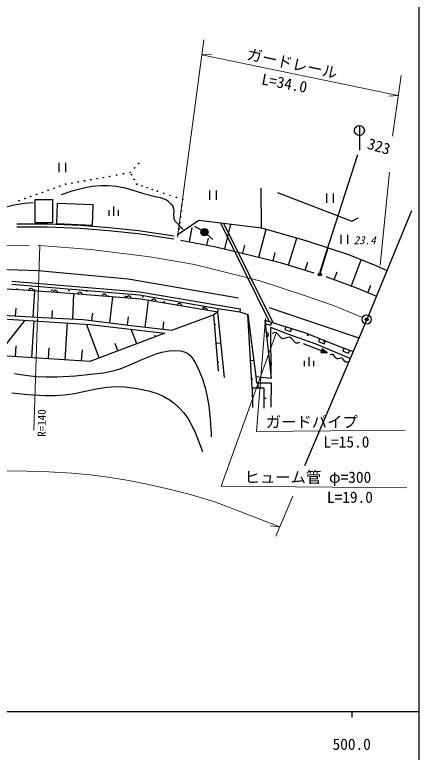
# Model space of a CAD drawing. Units: millimetres, scale not verified. Extents: x 40000 to 680000, y 20000 to 380000.
# Drawn here: x 513137 to 579000, y 198357 to 318501 of the extents above; entities that cross this region are included whole.
import ezdxf
from ezdxf.enums import TextEntityAlignment as Align

# ---------------------------------------------------------------- set-up
doc = ezdxf.new("R2010")
doc.units = ezdxf.units.MM
doc.header["$LTSCALE"] = 1000
doc.header["$PDMODE"] = 32
doc.header["$PDSIZE"] = 500
doc.linetypes.add('CHAIN', pattern=[18.5, 12, -1.5, 3.5, -1.5])
for name, color, linetype, lineweight in [('M-BGD', 7, 'Continuous', 25), ('M-BMK', 2, 'CHAIN', 13), ('M-BMK-OTRS', 5, 'Continuous', 25), ('M-BMK-SRVR', 3, 'Continuous', 25), ('M-STR-HTXT', 7, 'Continuous', 13), ('M-STR-STRC', 7, 'Continuous', 25), ('M-TTL-BAND', 7, 'Continuous', 25)]:
    doc.layers.add(name, color=color, linetype=linetype, lineweight=lineweight)
doc.layers.add('M-OTRS', color=6, linetype='Continuous')
doc.styles.add('ＭＳ ゴシック', font='')
doc.styles.get('ＭＳ ゴシック').set_extended_font_data('MS Gothic')

msp = doc.modelspace()

# ---------------------------------------------------------------- linework, layer by layer
at = {"layer": 'M-BGD'}
for p, q in [((520300, 294351), (520300, 292851)), ((521440, 292851), (521440, 294351)), ((544841, 289845), (544841, 288345)), ((545981, 288345), (545981, 289845)), ((553316, 283791), (553239, 290233)), ((516435, 284585), (516435, 288413)), ((516435, 288413), (519281, 288413)), ((519281, 288413), (519281, 284585)), ((555923, 289543), (568040, 284865)), ((563917, 289366), (563917, 287866)), ((565057, 287866), (565057, 289366)), ((520067, 287775), (519929, 284492)), ((525907, 287530), (520067, 287775)), ((525769, 284247), (525907, 287530)), ((529210, 287257), (529210, 285757)), ((528460, 286657), (528460, 285757)), ((529960, 286657), (529960, 285757)), ((539588, 282641), (543116, 285018)), ((543116, 285018), (553316, 283791)), ((568040, 284865), (569037, 285401)), ((513450, 284435), (518445, 284435)), ((513450, 283935), (518435, 283935)), ((519281, 284585), (516435, 284585)), ((518435, 283935), (523803, 283731)), ((518445, 284435), (523834, 284230)), ((519929, 284492), (525769, 284247)), ((523803, 283731), (528417, 283338)), ((523834, 284230), (528464, 283836)), ((528464, 283836), (533288, 283344)), ((541585, 281522), (542033, 283839)), ((543519, 283383), (542477, 283979)), ((546644, 284594), (554575, 268522)), ((547142, 284534), (555144, 268346)), ((547336, 280341), (548307, 284393)), ((552904, 278991), (554065, 283573)), ((553316, 283791), (560678, 281644)), ((528417, 283338), (533227, 282847)), ((533227, 282847), (539019, 282013)), ((533288, 283344), (539090, 282508)), ((544491, 282690), (545394, 281900)), ((566218, 282655), (566218, 281155)), ((567358, 281155), (567358, 282655)), ((540158, 281798), (545864, 280693)), ((544437, 280970), (544658, 282110)), ((557720, 277703), (559059, 282116)), ((560678, 281644), (567503, 279420)), ((545864, 280693), (551754, 279282)), ((550281, 279635), (550597, 280953)), ((562797, 276153), (564158, 280510)), ((551754, 279282), (556355, 278117)), ((555205, 278408), (555547, 279758)), ((567503, 279420), (571951, 277656)), ((556355, 278117), (561815, 276460)), ((560450, 276874), (560851, 278197)), ((567897, 274256), (569561, 278566)), ((571951, 277656), (573736, 276835)), ((565151, 275317), (565652, 276614)), ((563778, 275847), (568809, 273987)), ((513778, 273704), (505017, 274017)), ((512644, 274624), (533430, 272869)), ((512668, 275124), (533493, 273366)), ((568809, 273987), (572016, 272666)), ((570643, 273196), (571135, 274469)), ((522024, 273066), (513778, 273704)), ((515409, 273676), (515370, 273583)), ((515463, 273752), (515409, 273676)), ((515549, 273826), (515463, 273752)), ((515632, 273868), (515549, 273826)), ((515730, 273893), (515632, 273868)), ((515858, 273883), (515730, 273893)), ((515951, 273844), (515858, 273883)), ((516027, 273790), (515951, 273844)), ((516101, 273704), (516027, 273790)), ((516143, 273621), (516101, 273704)), ((516168, 273523), (516143, 273621)), ((516144, 269246), (516406, 273504)), ((519391, 273374), (519352, 273281)), ((519445, 273450), (519391, 273374)), ((519530, 273524), (519445, 273450)), ((519614, 273566), (519530, 273524)), ((519712, 273591), (519614, 273566)), ((519840, 273581), (519712, 273591)), ((519933, 273542), (519840, 273581)), ((520009, 273488), (519933, 273542)), ((520083, 273402), (520009, 273488)), ((520125, 273319), (520083, 273402)), ((520149, 273220), (520125, 273319)), ((533686, 272194), (522024, 273066)), ((522588, 268937), (522769, 273022)), ((523372, 273072), (523333, 272979)), ((523426, 273148), (523372, 273072)), ((523512, 273222), (523426, 273148)), ((523596, 273264), (523512, 273222)), ((523694, 273289), (523596, 273264)), ((523821, 273279), (523694, 273289)), ((523915, 273240), (523821, 273279)), ((523991, 273186), (523915, 273240)), ((524064, 273100), (523991, 273186)), ((524106, 273017), (524064, 273100)), ((524131, 272918), (524106, 273017)), ((527354, 272770), (527315, 272677)), ((527408, 272846), (527354, 272770)), ((527494, 272920), (527408, 272846)), ((527577, 272962), (527494, 272920)), ((527675, 272987), (527577, 272962)), ((527803, 272977), (527675, 272987)), ((527896, 272938), (527803, 272977)), ((527972, 272884), (527896, 272938)), ((528046, 272798), (527972, 272884)), ((528088, 272715), (528046, 272798)), ((533430, 272869), (546230, 270671)), ((533493, 273366), (546311, 271164)), ((528113, 272616), (528088, 272715)), ((528599, 268335), (529111, 272541)), ((531336, 272468), (531296, 272375)), ((531390, 272544), (531336, 272468)), ((531475, 272618), (531390, 272544)), ((531559, 272660), (531475, 272618)), ((531657, 272684), (531559, 272660)), ((531785, 272675), (531657, 272684)), ((531878, 272636), (531785, 272675)), ((531954, 272582), (531878, 272636)), ((532028, 272496), (531954, 272582)), ((532070, 272412), (532028, 272496)), ((532094, 272314), (532070, 272412)), ((546202, 270034), (533686, 272194)), ((534388, 267631), (534910, 271924)), ((535426, 271991), (535378, 271902)), ((535487, 272061), (535426, 271991)), ((535579, 272127), (535487, 272061)), ((535666, 272160), (535579, 272127)), ((535766, 272176), (535666, 272160)), ((535892, 272154), (535766, 272176)), ((535981, 272106), (535892, 272154)), ((536052, 272045), (535981, 272106)), ((536117, 271953), (536052, 272045)), ((536151, 271866), (536117, 271953)), ((536166, 271766), (536151, 271866)), ((513268, 269423), (513347, 270709)), ((519251, 269084), (519306, 270341)), ((539598, 271271), (539550, 271182)), ((539659, 271342), (539598, 271271)), ((539751, 271407), (539659, 271342)), ((539838, 271441), (539751, 271407)), ((539938, 271456), (539838, 271441)), ((540064, 271434), (539938, 271456)), ((540153, 271386), (540064, 271434)), ((540224, 271325), (540153, 271386)), ((540289, 271233), (540224, 271325)), ((540323, 271146), (540289, 271233)), ((540338, 271046), (540323, 271146)), ((543770, 270551), (543722, 270462)), ((543830, 270622), (543770, 270551)), ((543923, 270687), (543830, 270622)), ((544010, 270721), (543923, 270687)), ((544110, 270736), (544010, 270721)), ((544236, 270714), (544110, 270736)), ((544325, 270666), (544236, 270714)), ((544396, 270605), (544325, 270666)), ((544461, 270513), (544396, 270605)), ((544495, 270426), (544461, 270513)), ((544510, 270326), (544495, 270426)), ((546202, 270034), (546313, 270657)), ((546230, 270671), (549771, 270111)), ((546311, 271164), (549837, 270607)), ((549837, 270607), (549771, 270111)), ((503201, 270041), (517582, 269158)), ((503588, 269436), (525429, 268062)), ((517582, 269158), (524257, 268863)), ((525704, 268687), (525853, 269909)), ((531493, 267983), (531652, 269284)), ((538730, 267103), (545515, 269592)), ((546202, 270034), (545515, 269592)), ((545515, 269592), (546251, 260414)), ((547282, 259383), (546202, 270034)), ((549771, 270111), (551104, 269666)), ((551104, 269666), (552380, 259555)), ((551791, 257690), (551104, 269666)), ((510846, 263682), (514847, 268728)), ((515932, 262609), (516305, 268636)), ((521331, 262275), (521703, 268297)), ((524257, 268863), (532104, 267888)), ((526902, 262602), (524818, 268101)), ((525429, 268062), (537552, 266639)), ((537282, 267279), (537429, 268484)), ((545637, 268063), (545865, 268081)), ((551190, 268169), (551292, 268175)), ((553846, 268747), (554877, 259274)), ((553846, 268747), (560343, 266741)), ((554017, 268694), (553870, 268216)), ((553870, 268216), (554825, 267921)), ((554825, 267921), (554973, 268399)), ((532988, 264909), (532089, 267280)), ((532104, 267888), (538730, 267103)), ((554159, 266755), (554060, 266776)), ((554244, 266716), (554159, 266755)), ((554877, 259274), (554828, 267569)), ((557594, 266446), (554828, 267569)), ((555600, 266720), (555342, 266704)), ((555737, 266675), (555600, 266720)), ((557266, 267691), (557118, 267213)), ((557118, 267213), (558074, 266918)), ((558074, 266918), (558221, 267396)), ((560343, 266741), (566184, 264385)), ((537552, 266639), (525380, 262025)), ((536031, 266062), (535941, 266299)), ((554147, 265981), (554239, 266023)), ((554239, 266023), (554313, 266080)), ((554332, 266645), (554244, 266716)), ((554313, 266080), (554384, 266168)), ((554388, 266571), (554332, 266645)), ((554384, 266168), (554423, 266253)), ((554431, 266479), (554388, 266571)), ((554423, 266253), (554445, 266351)), ((554445, 266351), (554431, 266479)), ((555342, 266704), (555054, 266596)), ((555935, 266509), (555737, 266675)), ((556453, 265934), (555935, 266509)), ((556651, 265768), (556453, 265934)), ((556788, 265723), (556651, 265768)), ((557046, 265739), (556788, 265723)), ((557334, 265847), (557046, 265739)), ((557610, 265950), (557334, 265847)), ((562208, 264827), (557594, 266446)), ((557857, 265965), (557610, 265950)), ((557988, 265922), (557857, 265965)), ((558178, 265763), (557988, 265922)), ((558675, 265212), (558178, 265763)), ((562800, 265750), (562613, 265286)), ((513233, 262776), (513345, 264585)), ((529945, 263755), (529495, 264941)), ((545883, 265003), (546705, 265069)), ((551361, 265175), (551453, 265180)), ((558864, 265053), (558675, 265212)), ((558996, 265010), (558864, 265053)), ((559243, 265026), (558996, 265010)), ((559519, 265129), (559243, 265026)), ((560085, 264940), (564011, 263406)), ((567728, 262482), (562208, 264827)), ((562613, 265286), (563540, 264912)), ((563540, 264912), (563727, 265376)), ((566184, 264385), (568226, 263650)), ((518632, 262442), (518743, 264250)), ((524031, 262109), (524142, 263914)), ((563196, 264068), (562963, 263472)), ((562963, 263472), (564011, 263406)), ((563212, 263998), (563022, 263513)), ((563022, 263513), (563899, 263450)), ((563227, 263927), (563081, 263555)), ((563081, 263555), (563788, 263493)), ((563242, 263857), (563141, 263596)), ((563141, 263596), (563676, 263537)), ((564011, 263406), (563196, 264068)), ((563258, 263786), (563200, 263637)), ((563200, 263637), (563564, 263581)), ((563899, 263450), (563212, 263998)), ((563788, 263493), (563227, 263927)), ((563676, 263537), (563242, 263857)), ((563564, 263581), (563258, 263786)), ((563273, 263716), (563259, 263679)), ((563259, 263679), (563415, 263639)), ((563415, 263639), (563273, 263716)), ((564697, 263161), (564502, 263099)), ((564870, 263163), (564697, 263161)), ((564959, 263128), (564870, 263163)), ((565085, 263011), (564959, 263128)), ((566734, 264187), (566565, 263716)), ((566565, 263716), (567506, 263377)), ((567506, 263377), (567675, 263848)), ((525380, 262025), (511883, 262859)), ((546128, 261944), (546394, 261965)), ((551533, 262181), (552045, 262210)), ((554675, 262019), (554576, 262040)), ((554759, 261980), (554675, 262019)), ((554847, 261909), (554759, 261980)), ((560255, 262145), (560255, 261245)), ((561005, 262745), (561005, 261245)), ((561755, 262145), (561755, 261245)), ((565411, 262610), (565085, 263011)), ((565537, 262492), (565411, 262610)), ((565626, 262458), (565537, 262492)), ((565798, 262460), (565626, 262458)), ((565994, 262521), (565798, 262460)), ((566189, 262583), (565994, 262521)), ((566362, 262584), (566189, 262583)), ((566451, 262550), (566362, 262584)), ((566577, 262432), (566451, 262550)), ((566902, 262032), (566577, 262432)), ((567028, 261914), (566902, 262032)), ((567118, 261880), (567028, 261914)), ((567486, 261943), (567290, 261881)), ((554662, 261245), (554754, 261287)), ((554754, 261287), (554829, 261343)), ((554829, 261343), (554899, 261431)), ((554904, 261834), (554847, 261909)), ((554899, 261431), (554938, 261516)), ((554946, 261742), (554904, 261834)), ((554938, 261516), (554960, 261615)), ((554960, 261615), (554946, 261742)), ((567290, 261881), (567118, 261880)), ((552380, 259555), (552527, 258524)), ((552380, 259555), (554877, 259274)), ((551705, 259187), (551921, 259199)), ((552527, 258524), (554883, 258524)), ((552772, 257690), (552772, 258524)), ((554883, 258524), (554834, 254598)), ((553754, 257690), (551791, 257690)), ((551791, 257690), (551840, 254500)), ((553754, 254402), (553754, 257690)), ((553754, 256046), (554083, 256046))]:
    msp.add_line(p, q, dxfattribs=at)
for points in [[(520733, 289245), (522645, 289857), (524580, 290362), (525762, 290568), (527113, 290685), (528325, 290681), (529730, 290553), (530908, 290341), (532225, 289988), (534114, 289394), (535985, 288915), (536790, 288744), (537730, 288414), (538084, 288191), (538667, 287609), (538877, 287253), (539041, 286666), (538999, 285834), (539118, 285045), (540576, 283494)], [(511500, 287179), (513064, 287529), (514713, 287785), (516131, 287903)], [(513080, 260071), (514857, 259776), (516649, 259584), (518252, 259496), (520050, 259507), (523043, 259693), (525996, 259978), (527593, 260177), (529158, 260485), (530306, 260825), (531784, 261396), (533975, 262385), (536152, 263259), (537108, 263523), (538306, 263734), (539092, 263798), (540137, 263751), (540726, 263615), (541256, 263375), (541654, 263066), (542041, 262616), (542568, 261727), (543100, 260613), (543630, 259300), (544118, 257787), (544486, 256251), (544727, 254811), (544952, 252625), (545092, 250212), (545114, 249737)], [(512688, 256895), (515292, 256651), (518106, 256499), (519708, 256501), (521301, 256603), (522861, 256827), (524621, 257189), (526382, 257565), (528187, 257846), (529578, 257923), (530976, 257886), (532381, 257745), (533963, 257474), (535148, 257185), (536492, 256732), (537408, 256321), (538444, 255719), (539095, 255238), (539978, 254421), (540641, 253661), (541347, 252675), (541984, 251580), (542582, 250314), (543687, 247353)]]:
    msp.add_lwpolyline(points, dxfattribs=at)
for centre, radius in [((532630, 293544), 50), ((533301, 294263), 50), ((527577, 291976), 50), ((528604, 292154), 50), ((529722, 292378), 50), ((530840, 292602), 50), ((531959, 292825), 50), ((532151, 292442), 50), ((521414, 290908), 50), ((522441, 291086), 50), ((523468, 291264), 50), ((524495, 291442), 50), ((525522, 291620), 50), ((526550, 291798), 50), ((532582, 291675), 50), ((533013, 290908), 50), ((517628, 289566), 50), ((518574, 289902), 50), ((519521, 290237), 50), ((520467, 290573), 50), ((533852, 290621), 50), ((534691, 290333), 50), ((535530, 290045), 50), ((536368, 289758), 50), ((514788, 288560), 50), ((515734, 288895), 50), ((516681, 289231), 50), ((537399, 289422), 50), ((538430, 289087), 50), ((539460, 288751), 50), ((540491, 288416), 50), ((513841, 288224), 50), ((540376, 287457), 50), ((540260, 286498), 50), ((540145, 285540), 50), ((539915, 283623), 50), ((540030, 284581), 50), ((544039, 283086), 600), ((544039, 283086), 528), ((544039, 283086), 456), ((544039, 283086), 384), ((544039, 283086), 312), ((544039, 283086), 240), ((544039, 283086), 168), ((544039, 283086), 96), ((544039, 283086), 24), ((513500, 273791), 50), ((516327, 273715), 50), ((519155, 273640), 50), ((521982, 273564), 50), ((524809, 273489), 50), ((528325, 272688), 50), ((531152, 272612), 50), ((533980, 272537), 50), ((537495, 271736), 50), ((543838, 270859), 50), ((558200, 267259), 50), ((560861, 266301), 50), ((563522, 265343), 50)]:
    msp.add_circle(centre, radius, dxfattribs=at)
at = {"layer": 'M-BMK'}
for p, q in [((503487, 281071), (517206, 280903)), ((517206, 280903), (525546, 280232)), ((525546, 280232), (535132, 279082)), ((535132, 279082), (542417, 277836)), ((542417, 277836), (553029, 275178)), ((553029, 275178), (560315, 272781)), ((560315, 272781), (565012, 271152)), ((565012, 271152), (569756, 269155))]:
    msp.add_line(p, q, dxfattribs=at)
at = {"layer": 'M-BMK-OTRS'}
for p, q in [((577740, 286540), (570447, 268864)), ((570447, 268864), (560293, 245032))]:
    msp.add_line(p, q, dxfattribs=at)
at = {"layer": 'M-BMK-SRVR'}
for radius in [750, 30]:
    msp.add_circle((570447, 268864), radius, dxfattribs=at)
at = {"layer": 'M-OTRS'}
msp.add_point((570447, 268864), dxfattribs=at)
at = {"layer": 'M-STR-HTXT'}
for p, q in [((539623, 282266), (543949, 314436)), ((543618, 311981), (545172, 312088)), ((543618, 311981), (575592, 305358)), ((576062, 308589), (574624, 298715)), ((575592, 305358), (574038, 305251)), ((574145, 292867), (572611, 277721)), ((517206, 280903), (516247, 250803)), ((553944, 269041), (552521, 250636)), ((555778, 266790), (546729, 241679)), ((552521, 250636), (576705, 250820)), ((546729, 241679), (577006, 241428)), ((556295, 235081), (545728, 239160)), ((558404, 240053), (555655, 233575)), ((556295, 235081), (554744, 235230))]:
    msp.add_line(p, q, dxfattribs=at)
msp.add_lwpolyline([(505496, 244286), (515104, 244135), (518703, 244032), (522409, 243823), (525395, 243540), (528372, 243155), (531731, 242609), (534936, 241984), (538254, 241237), (541546, 240387), (545728, 239160)], dxfattribs=at)
at = {"layer": 'M-STR-STRC'}
for p, q in [((569266, 300443), (569266, 296443)), ((562875, 276661), (569010, 295738)), ((508976, 277093), (516951, 276863)), ((516951, 276863), (531613, 275479)), ((531613, 275479), (549559, 272412)), ((554569, 270800), (563526, 267794)), ((563526, 267794), (569170, 265866))]:
    msp.add_line(p, q, dxfattribs=at)
for centre, radius in [((569266, 299643), 800), ((562816, 276208), 250), ((562816, 276208), 150), ((562816, 276208), 50)]:
    msp.add_circle(centre, radius, dxfattribs=at)
at = {"layer": 'M-TTL-BAND'}
for p, q in [((579000, 20000), (579000, 370000)), ((40000, 205000), (579000, 205000)), ((568000, 205000), (568000, 204000))]:
    msp.add_line(p, q, dxfattribs=at)

# ---------------------------------------------------------------- texts
at = {"layer": 'M-BGD', "style": 'ＭＳ ゴシック', "oblique": 15}
msp.add_text('23.4', height=1320, dxfattribs=at).set_placement((568317, 280725), align=Align.BOTTOM_LEFT)
at = {"layer": 'M-STR-HTXT', "style": 'ＭＳ ゴシック'}
for s, height, rotation, p in [('ガードレール', 1833, 347.7, (550689, 310718)), ('L=34.0', 1833, 349.2, (553105, 306622)), ('R=140', 1320, 90, (518581, 249741))]:
    msp.add_text(s, height=height, rotation=rotation, dxfattribs=at).set_placement(p, align=Align.BOTTOM_LEFT)
for s, p in [('ガードパイプ', (554002, 250707)), ('L=15.0', (563397, 247448)), ('ヒューム管 φ=300', (550551, 241696)), ('L=19.0', (563972, 238437))]:
    msp.add_text(s, height=1833, dxfattribs=at).set_placement(p, align=Align.BOTTOM_LEFT)
at = {"layer": 'M-STR-STRC', "style": 'ＭＳ ゴシック'}
msp.add_text('323', height=1833, rotation=343.6, dxfattribs=at).set_placement((570231, 296181), align=Align.BOTTOM_LEFT)
at = {"layer": 'M-TTL-BAND', "style": 'ＭＳ ゴシック'}
msp.add_text('500.0', height=1833, dxfattribs=at).set_placement((568000, 198195), align=Align.BOTTOM_CENTER)
msp.add_text('500.0', height=1833, dxfattribs=at).set_placement((568000, 198195), align=Align.BOTTOM_CENTER)

doc.saveas('drawing.dxf')
